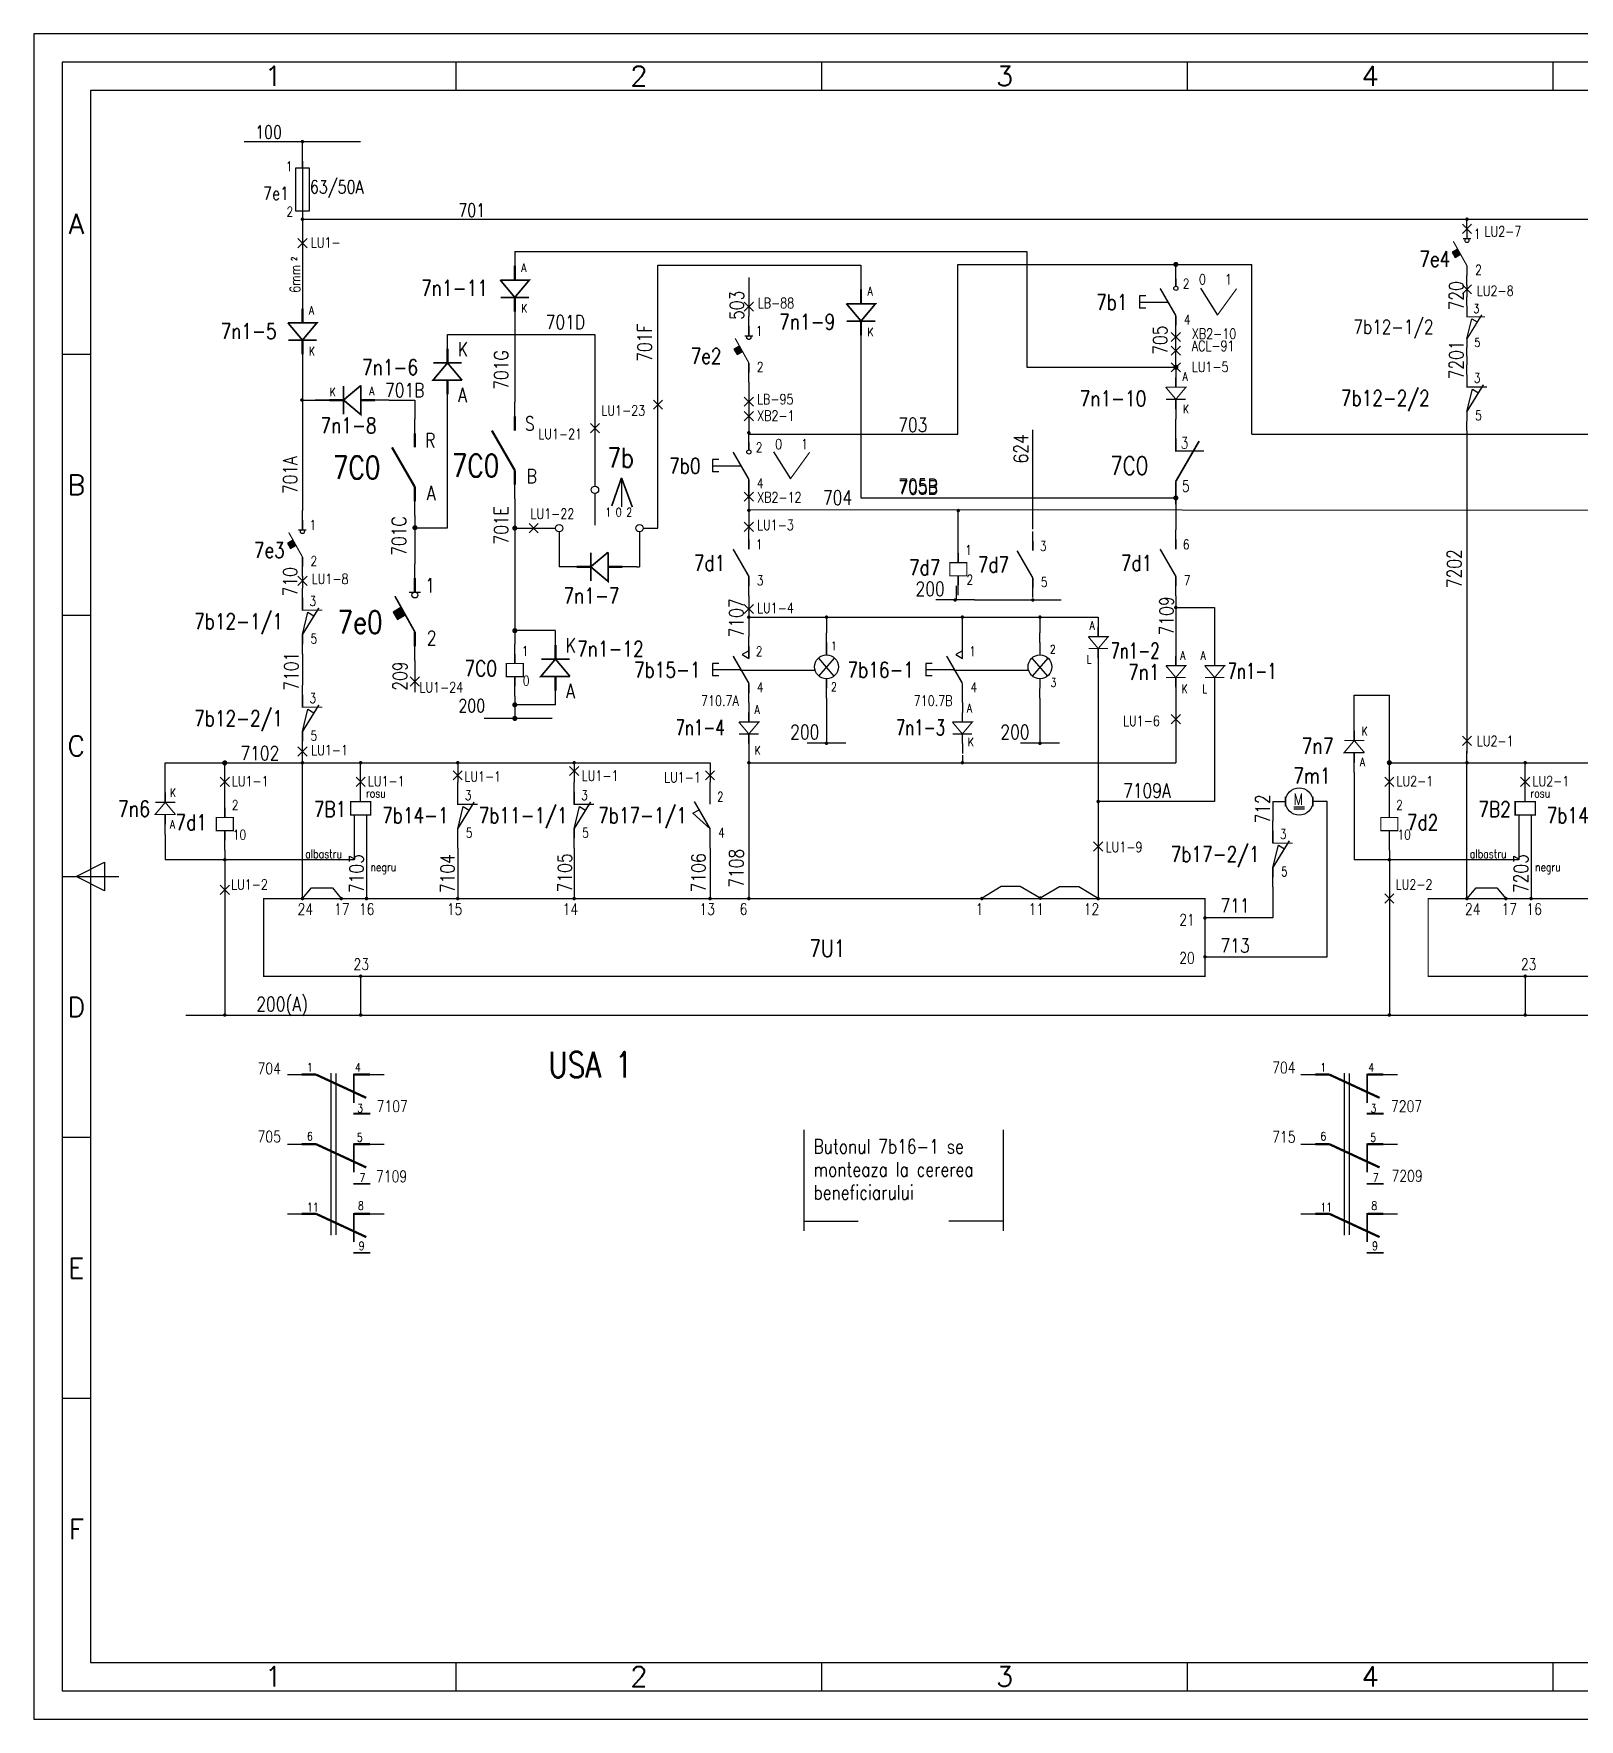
# Model space of a CAD drawing. Header units: millimetres. Extents: x 779 to 5457, y 14 to 905.
# Drawn here: x 2881.1 to 3153.5, y 607.9 to 904.9 of the extents above; entities that cross this region are included whole.
import ezdxf
from ezdxf.enums import TextEntityAlignment as Align

# ---------------------------------------------------------------- set-up
doc = ezdxf.new("R2010")
doc.units = ezdxf.units.MM
doc.styles.add('ISO', font='SIMPLEX.shx')
doc.styles.add('ROMANS', font='ROMANS.shx', dxfattribs={"width": 0.8})

# ---------------------------------------------------------------- blocks, each defined once
blk = doc.blocks.new('5A4')
at = {"color": 70}
for p, q in [((-976.57, 287), (-976.57, 292)), ((-912.14, 287), (-912.14, 292)), ((-847.71, 287), (-847.71, 292)), ((-783.28, 287), (-783.28, 292)), ((-1041, 240.5), (-1046, 240.5)), ((-1041, 194.5), (-1046, 194.5)), ((-1046, 148.5), (-1036, 148.5)), ((-1043.5, 148.5), (-1038.5, 151)), ((-1038.5, 146), (-1043.5, 148.5)), ((-1038.5, 151), (-1038.5, 146)), ((-1041, 102.5), (-1046, 102.5)), ((-1041, 56.5), (-1046, 56.5)), ((-976.57, 5), (-976.57, 10)), ((-912.14, 5), (-912.14, 10)), ((-847.71, 5), (-847.71, 10)), ((-783.28, 5), (-783.28, 10))]:
    blk.add_line(p, q, dxfattribs=at)
at = {"color": 240}
for points in [[(0, 0), (0, 297), (-1051, 297), (-1051, 0)], [(-5, 5), (-5, 292), (-1046, 292), (-1046, 5)]]:
    blk.add_lwpolyline(points, close=True, dxfattribs=at)
at = {"color": 70}
blk.add_lwpolyline([(-1041, 287), (-1041, 10), (-10, 10), (-10, 287)], close=True, dxfattribs=at)
at = {"color": 50, "style": 'ISO'}
for s, p in [('1', (-1008.78, 289.55)), ('2', (-944.36, 289.55)), ('3', (-879.92, 289.55)), ('4', (-815.5, 289.55)), ('A', (-1043.5, 263.5)), ('B', (-1043.5, 217.5)), ('C', (-1043.5, 171.5)), ('D', (-1043.5, 125.5)), ('E', (-1043.5, 79.5)), ('F', (-1043.5, 33.5)), ('1', (-1008.78, 7.55)), ('2', (-944.36, 7.55)), ('3', (-879.92, 7.55)), ('4', (-815.5, 7.55))]:
    blk.add_text(s, height=3.5, dxfattribs=at).set_placement(p, align=Align.MIDDLE)
blk = doc.blocks.new('CNI')
at = {"linetype": 'Continuous'}
for p, q in [((0, -2.5), (0, 0)), ((0, -17), (0, -14.5))]:
    blk.add_line(p, q, dxfattribs=at)
at = {"linetype": 'Continuous', "const_width": 0.4}
for points in [[(0, -5.27), (0, -2.5)], [(0, -14.5), (0, -12)]]:
    blk.add_lwpolyline(points, dxfattribs=at)
at = {"linetype": 'Continuous', "flags": 128}
for points, const_width in [([(0, -12), (5.13, -3.14)], 0.4), ([(-0.2, -5.34), (6.23, -5.34)], 0.3)]:
    blk.add_lwpolyline(points, dxfattribs=dict(at, const_width=const_width))
at = {"linetype": 'Continuous', "style": 'ROMANS', "width": 0.8}
for tag, p in [('1', (1.05, -4.79)), ('2', (1.33, -14.29))]:
    blk.add_attdef(tag, p, '', height=2.5, dxfattribs=at)
blk.add_attdef('K1', text='', height=4, dxfattribs=at).set_placement((-6.08, -8.56), align=Align.MIDDLE_RIGHT)
blk = doc.blocks.new('DIODA')
at = {"linetype": 'Continuous'}
for p, q in [((0, 10.56), (0, 13.06)), ((0, 0), (0, 2.5))]:
    blk.add_line(p, q, dxfattribs=at)
at = {"linetype": 'Continuous', "const_width": 0.4}
for points in [[(0, 8.06), (0, 10.56)], [(0, 2.5), (0, 5)]]:
    blk.add_lwpolyline(points, dxfattribs=at)
at = {"linetype": 'Continuous', "const_width": 0.3, "flags": 128}
for points in [[(0, 8.06), (-2.57, 5), (2.57, 5)], [(-2.5, 8.06), (2.5, 8.06)], [(0, 8.06), (2.57, 5)]]:
    blk.add_lwpolyline(points, dxfattribs=at)
at = {"linetype": 'Continuous', "style": 'ROMANS', "width": 0.8}
for tag, p in [('1', (1.8, 9.24)), ('2', (1.88, 1.16))]:
    blk.add_attdef(tag, p, '', height=2.5, dxfattribs=at)
blk.add_attdef('D', text='', height=4, dxfattribs=at).set_placement((-5.19, 6.69), align=Align.MIDDLE_RIGHT)
blk = doc.blocks.new('BILUTA')
at = {"linetype": 'Continuous', "flags": 128}
blk.add_lwpolyline([(-0.225, 0, 0.45, 0.45, 1), (0.225, 0, 0.45, 0.45, 1)], format="xyseb", close=True, dxfattribs=at)
blk = doc.blocks.new('LIM-NI')
at = {"linetype": 'Continuous'}
for p, q in [((0, -2.5), (0, 0)), ((0, -12), (1.41, -6.24)), ((1.41, -6.24), (2.96, -7.19)), ((0, -17), (0, -14.5))]:
    blk.add_line(p, q, dxfattribs=at)
at = {"linetype": 'Continuous', "const_width": 0.4}
for points in [[(0, -5.71), (0, -2.5)], [(0, -14.5), (0, -12)]]:
    blk.add_lwpolyline(points, dxfattribs=at)
at = {"linetype": 'Continuous', "flags": 128}
for points, const_width in [([(-0.16, -5.71), (5.12, -5.71)], 0.3), ([(0, -12), (4.24, -5.12)], 0.4)]:
    blk.add_lwpolyline(points, dxfattribs=dict(at, const_width=const_width))
at = {"linetype": 'Continuous', "style": 'ROMANS', "width": 0.8}
for tag, p in [('1', (1.8, -4.63)), ('2', (2.09, -14.29))]:
    blk.add_attdef(tag, p, '', height=2.5, dxfattribs=at)
blk.add_attdef('L1', text='', height=4, dxfattribs=at).set_placement((-9.58, -8.57), align=Align.MIDDLE_RIGHT)
blk = doc.blocks.new('X')
for p, q in [((0.81, 0.81), (-0.81, -0.81)), ((-0.81, 0.81), (0.81, -0.81))]:
    blk.add_line(p, q)
blk = doc.blocks.new('BOB-REL')
at = {"linetype": 'Continuous'}
for p, q in [((0, 10.88), (0, 13.38)), ((0, 0), (0, 2.5))]:
    blk.add_line(p, q, dxfattribs=at)
at = {"linetype": 'Continuous', "const_width": 0.4}
for points in [[(0, 8.38), (0, 10.88)], [(0, 2.5), (0, 5)]]:
    blk.add_lwpolyline(points, dxfattribs=at)
at = {"linetype": 'Continuous', "const_width": 0.3, "flags": 128}
blk.add_lwpolyline([(2.19, 5), (2.19, 8.38), (-2.19, 8.38), (-2.19, 5)], close=True, dxfattribs=at)
at = {"linetype": 'Continuous', "style": 'ROMANS', "width": 0.8}
blk.add_attdef('K', text='', height=4, dxfattribs=at).set_placement((-4.59, 7.14), align=Align.MIDDLE_RIGHT)
for tag, p in [('1', (1.8, 10.36)), ('2', (2.09, 2.71))]:
    blk.add_attdef(tag, p, '', height=2.5, dxfattribs=at)
blk = doc.blocks.new('MONO1')
at = {"linetype": 'Continuous'}
for p, q in [((0, -2.5), (0, 0)), ((-1, -5), (1, -5)), ((0, -17), (0, -14.5))]:
    blk.add_line(p, q, dxfattribs=at)
at = {"linetype": 'Continuous', "const_width": 0.4}
for points in [[(0, -5), (0, -2.5)], [(0, -14.5), (0, -12)]]:
    blk.add_lwpolyline(points, dxfattribs=at)
at = {"linetype": 'Continuous', "const_width": 0.3, "flags": 128}
blk.add_lwpolyline([(0, -12), (-3.52, -5.69)], dxfattribs=at)
at = {"linetype": 'Continuous', "flags": 128}
blk.add_lwpolyline([(-1.71, -9.04), (-2.48, -7.7), (-3.83, -8.48), (-3.05, -9.82)], close=True, dxfattribs=at)
at = {"linetype": 'Continuous'}
blk.add_circle((0, -5.48), 0.517, dxfattribs=at)
blk.add_solid([(-3.05, -9.82), (-3.83, -8.48), (-1.71, -9.04), (-2.48, -7.7)], dxfattribs=at)
at = {"linetype": 'Continuous', "style": 'ROMANS', "width": 0.8}
for tag, p in [('1', (1.8, -5.02)), ('2', (2.09, -14.29))]:
    blk.add_attdef(tag, p, '', height=2.5, dxfattribs=at)
at = {"linetype": 'Continuous', "style": 'ROMANS', "width": 0.8, "flags": 8}
blk.add_attdef('Q1', (-9.59, -12.26), '', height=4, dxfattribs=at)
blk = doc.blocks.new('CND')
at = {"linetype": 'Continuous'}
for p, q in [((0, -2.5), (0, 0)), ((0, -17), (0, -14.5))]:
    blk.add_line(p, q, dxfattribs=at)
at = {"linetype": 'Continuous', "const_width": 0.4}
for points in [[(0, -5), (0, -2.5)], [(0, -14.5), (0, -12)]]:
    blk.add_lwpolyline(points, dxfattribs=at)
at = {"linetype": 'Continuous', "const_width": 0.4, "flags": 128}
blk.add_lwpolyline([(0, -12), (-4.04, -5)], dxfattribs=at)
at = {"linetype": 'Continuous', "style": 'ROMANS', "width": 0.8}
for tag, p in [('1', (1.8, -5.02)), ('2', (2.09, -14.29))]:
    blk.add_attdef(tag, p, '', height=2.5, dxfattribs=at)
blk.add_attdef('K1', text='', height=4, dxfattribs=at).set_placement((-6.08, -8.56), align=Align.MIDDLE_RIGHT)
blk = doc.blocks.new('LIM')
at = {"linetype": 'Continuous'}
for p, q in [((0, -2.5), (0, 0)), ((-4.4, -8.02), (-2.82, -7.11)), ((0, -12), (-4.4, -8.02)), ((0, -17), (0, -14.5))]:
    blk.add_line(p, q, dxfattribs=at)
at = {"linetype": 'Continuous', "const_width": 0.4}
for points in [[(0, -5.71), (0, -2.5)], [(0, -14.5), (0, -12)]]:
    blk.add_lwpolyline(points, dxfattribs=at)
at = {"linetype": 'Continuous', "const_width": 0.4, "flags": 128}
blk.add_lwpolyline([(0, -12), (-4.04, -5)], dxfattribs=at)
at = {"linetype": 'Continuous', "style": 'ROMANS', "width": 0.8}
for tag, p in [('1', (1.8, -5.02)), ('2', (2.09, -14.29))]:
    blk.add_attdef(tag, p, '', height=2.5, dxfattribs=at)
blk.add_attdef('L1', text='', height=4, dxfattribs=at).set_placement((-9.58, -8.57), align=Align.MIDDLE_RIGHT)
blk = doc.blocks.new('BUT-REV')
at = {"linetype": 'Continuous'}
for p, q in [((0, -2.5), (0, 0)), ((0, -3.63), (-1.69, -4.63)), ((-9.39, -6.89), (-9.39, -10.11)), ((-7.74, -6.89), (-9.39, -6.89)), ((-9.39, -8.5), (-2.27, -8.48)), ((-1.69, -4.63), (0.01, -5.65)), ((-7.74, -10.11), (-9.39, -10.11)), ((0, -17), (0, -14.5))]:
    blk.add_line(p, q, dxfattribs=at)
at = {"linetype": 'Continuous', "const_width": 0.4}
for points in [[(0, -5.71), (0, -2.5)], [(0, -14.5), (0, -12)]]:
    blk.add_lwpolyline(points, dxfattribs=at)
at = {"linetype": 'Continuous', "const_width": 0.4, "flags": 128}
blk.add_lwpolyline([(0, -12), (-4.04, -5)], dxfattribs=at)
at = {"linetype": 'Continuous', "style": 'ROMANS', "width": 0.8}
for tag, p in [('1', (1.8, -5.02)), ('2', (2.09, -14.29))]:
    blk.add_attdef(tag, p, '', height=2.5, dxfattribs=at)
blk.add_attdef('P1', text='', height=4, dxfattribs=at).set_placement((-12.44, -8.54), align=Align.MIDDLE_RIGHT)
blk = doc.blocks.new('BUT-RET')
at = {"linetype": 'Continuous'}
for p, q in [((0, -2.5), (0, 0)), ((-7.74, -6.89), (-9.39, -6.89)), ((-9.39, -6.89), (-9.39, -10.11)), ((-9.39, -8.5), (-2.04, -8.5)), ((-7.74, -10.11), (-9.39, -10.11)), ((0, -17), (0, -14.5))]:
    blk.add_line(p, q, dxfattribs=at)
at = {"linetype": 'Continuous', "const_width": 0.4}
for points in [[(0, -4.45), (0, -2.5)], [(0, -14.5), (0, -12)]]:
    blk.add_lwpolyline(points, dxfattribs=at)
at = {"linetype": 'Continuous', "const_width": 0.4, "flags": 128}
blk.add_lwpolyline([(0, -12), (-4.04, -5)], dxfattribs=at)
at = {"linetype": 'Continuous'}
blk.add_circle((0, -4.97), 0.546, dxfattribs=at)
at = {"linetype": 'Continuous', "style": 'ROMANS', "width": 0.8}
for tag, p in [('1', (1.8, -5.02)), ('2', (2.09, -14.29))]:
    blk.add_attdef(tag, p, '', height=2.5, dxfattribs=at)
blk.add_attdef('P1', text='', height=4, dxfattribs=at).set_placement((-12.44, -8.54), align=Align.MIDDLE_RIGHT)
blk = doc.blocks.new('B1')
at = {"linetype": 'Continuous'}
for p, q in [((0, -2.5), (0, 0)), ((-2.07, -6.54), (1.93, -11.17)), ((-1.94, -11.17), (2.1, -6.54)), ((0, -16.86), (0, -14.36))]:
    blk.add_line(p, q, dxfattribs=at)
at = {"linetype": 'Continuous', "const_width": 0.4}
for points in [[(0, -5.71), (0, -2.5)], [(0, -14.36), (0, -11.86)]]:
    blk.add_lwpolyline(points, dxfattribs=at)
at = {"linetype": 'Continuous'}
blk.add_circle((0, -8.78), 3.07, dxfattribs=at)
at = {"linetype": 'Continuous', "style": 'ROMANS', "width": 0.8}
blk.add_attdef('H1', text='', height=4, dxfattribs=at).set_placement((-6.71, -8.53), align=Align.MIDDLE_RIGHT)

msp = doc.modelspace()

# ---------------------------------------------------------------- linework, layer by layer
at = {"color": 1}
for p, q in [((2918.21, 885.93), (2938.73, 885.93)), ((2928.47, 882.51), (2928.47, 885.93)), ((2928.47, 882.51), (2928.47, 880.8)), ((2928.47, 881.26), (2928.47, 882.51)), ((2928.47, 881.26), (2928.47, 873.76)), ((2928.47, 873.76), (2928.47, 872.52)), ((2928.47, 873.71), (2928.47, 872)), ((2928.47, 872.25), (3303.53, 872.25)), ((2928.47, 872), (2928.47, 859.01)), ((2965.89, 866.54), (3056.09, 866.54)), ((3043.98, 864.29), (3095.76, 864.29)), ((3043.98, 834.4), (3043.98, 864.29)), ((3056.09, 866.54), (3056.09, 846.18)), ((3082.37, 863.48), (3082.37, 864.29)), ((3095.76, 834.4), (3095.76, 864.29)), ((2991.12, 817.82), (2991.12, 864.18)), ((2991.12, 864.18), (3026.89, 864.18)), ((3007.13, 861.99), (3007.13, 855.15)), ((3026.89, 864.18), (3026.89, 862.37)), ((3086.71, 860.09), (3089.69, 855.35)), ((3133.67, 860.63), (3133.67, 858.57)), ((2965.89, 853.47), (2965.89, 840.01)), ((2954.03, 851.94), (2980.01, 851.94)), ((2980.01, 851.94), (2980.01, 825.22)), ((3082.37, 846.17), (3082.37, 851.85)), ((3026.89, 849.31), (3026.89, 823.15)), ((3133.67, 848.11), (3133.67, 846.6)), ((2928.47, 845.95), (2928.47, 820.95)), ((3007.13, 843.53), (3007.13, 834.63)), ((3056.09, 846.18), (3082.37, 846.18)), ((2928.37, 840.39), (2935.95, 840.39)), ((2943.77, 840.39), (2948.29, 840.39)), ((2948.29, 840.39), (2948.29, 837.05)), ((2954.03, 817.9), (2954.03, 838.87)), ((3057.17, 817.66), (3057.17, 835.16)), ((3082.37, 835.67), (3082.37, 837.02)), ((3133.67, 834.98), (3133.67, 778.2)), ((3007.13, 834.4), (3043.98, 834.4)), ((3095.76, 834.4), (3472.25, 834.39)), ((3011.47, 831.24), (3014.45, 826.5)), ((2984.69, 826.68), (2984.69, 821.59)), ((2965.89, 823.01), (2965.89, 797.38)), ((2980.01, 823.91), (2980.01, 818.32)), ((3007.13, 824.72), (3007.13, 820.95)), ((3026.89, 823.15), (3082.37, 823.15)), ((3082.37, 824.72), (3082.37, 820.95)), ((2948.29, 820.05), (2948.29, 811.52)), ((3007.13, 821.08), (3299.54, 820.95)), ((3007.13, 820.95), (3007.13, 817.53)), ((3044.01, 815.05), (3044.01, 820.79)), ((3082.37, 820.95), (3082.37, 817.53)), ((2948.29, 817.9), (2954.03, 817.9)), ((2965.89, 817.82), (2973.05, 817.82)), ((2973.7, 817.17), (2973.7, 811.01)), ((2987.85, 817.17), (2987.85, 811.01)), ((2988.51, 817.82), (2991.12, 817.82)), ((2974.26, 811.01), (2973.7, 811.01)), ((2987.33, 811.01), (2987.85, 811.01)), ((2928.47, 809.33), (2928.47, 807.27)), ((3007.13, 805.91), (3007.13, 798.7)), ((3046.9, 805.16), (3040.06, 805.16)), ((3043.74, 805.16), (3043.74, 807.66)), ((3046.9, 805.16), (3062.17, 805.16)), ((3082.37, 805.91), (3082.37, 797.01)), ((3007.13, 802.14), (3068.69, 802.14)), ((3020.81, 802.14), (3020.81, 799.39)), ((3044.75, 798.7), (3044.75, 802.14)), ((3058.43, 802.14), (3058.43, 799.39)), ((3068.69, 802.14), (3068.69, 802.12)), ((3082.37, 803.85), (3089.21, 803.85)), ((3089.21, 803.85), (3089.21, 797.01)), ((2973.05, 799.76), (2965.89, 799.76)), ((2928.47, 795.65), (2928.47, 790.17)), ((2948.29, 794.52), (2948.29, 788.94)), ((3068.69, 793.19), (3068.69, 752.55)), ((3005.63, 792.8), (3018.82, 792.8)), ((3043.25, 792.8), (3056.44, 792.8)), ((2965.89, 788.23), (2965.89, 784.3)), ((3020.81, 787.86), (3020.81, 779.91)), ((3058.43, 787.86), (3058.43, 779.91)), ((3082.37, 788.08), (3082.37, 776.49)), ((3089.21, 788.08), (3089.21, 769.65)), ((3113.81, 783.9), (3113.81, 788.37)), ((3113.81, 788.37), (3119.99, 788.37)), ((3119.99, 770.25), (3119.99, 788.37)), ((2972.47, 784.3), (2960.47, 784.3)), ((2973.05, 786.69), (2965.89, 786.69)), ((2928.47, 752.55), (2928.47, 778.55)), ((3007.13, 778.16), (3007.13, 752.55)), ((3024.23, 779.91), (3017.39, 779.91)), ((3061.85, 779.91), (3055.01, 779.91)), ((3133.67, 752.55), (3133.67, 778.55)), ((2904.3, 776.46), (3000.29, 776.49)), ((2904.3, 773), (2904.3, 776.46)), ((2914.79, 770.25), (2914.79, 776.49)), ((2938.73, 769.65), (2938.73, 776.49)), ((2955.83, 776.49), (2955.83, 773.07)), ((2976.35, 776.49), (2976.35, 773.07)), ((3000.29, 776.49), (3000.29, 773.07)), ((3007.13, 776.49), (3082.37, 776.49)), ((3044.75, 777.82), (3044.75, 776.49)), ((3119.99, 776.49), (3205.49, 776.49)), ((3143.93, 769.65), (3143.93, 776.49)), ((3113.81, 774.75), (3113.81, 759.39)), ((3089.21, 769.65), (3068.69, 769.65)), ((3099.47, 769.65), (3099.47, 766.23)), ((3099.47, 769.65), (3101.69, 769.65)), ((3108.75, 769.65), (3106.52, 769.65)), ((3109.06, 769.65), (3108.75, 769.65)), ((3109.06, 742.29), (3109.06, 769.65)), ((2937.61, 767.27), (2937.61, 763.04)), ((2939.76, 767.27), (2939.76, 752.55)), ((3103.15, 768.69), (3105.03, 768.69)), ((3103.15, 768.34), (3105.03, 768.34)), ((3142.81, 767.27), (3142.81, 763.04)), ((3144.96, 767.27), (3144.96, 752.55)), ((2904.3, 763.86), (2904.3, 759.39)), ((2914.79, 761.1), (2914.79, 732.03)), ((2937.61, 763.04), (2937.61, 759.39)), ((2955.83, 761.45), (2955.83, 752.55)), ((2976.35, 761.45), (2976.35, 752.55)), ((3000.29, 761.45), (3000.29, 752.55)), ((3119.99, 761.1), (3119.99, 732.03)), ((3142.81, 763.04), (3142.81, 759.39)), ((2937.61, 759.39), (2904.3, 759.39)), ((3142.81, 759.39), (3113.81, 759.39)), ((2928.48, 752.55), (2930.07, 754.44)), ((2930.07, 754.44), (2933.74, 754.44)), ((2933.74, 754.44), (2935.3, 752.58)), ((3051.57, 754.67), (3048.22, 752.63)), ((3054.96, 754.67), (3051.57, 754.67)), ((3058.47, 752.63), (3054.96, 754.67)), ((3061.87, 754.63), (3058.47, 752.63)), ((3065.26, 754.63), (3061.87, 754.63)), ((3068.69, 752.55), (3065.26, 754.63)), ((3099.47, 754.61), (3099.47, 749.13)), ((3133.68, 752.55), (3135.27, 754.44)), ((3135.27, 754.44), (3138.94, 754.44)), ((3138.94, 754.44), (3140.5, 752.58)), ((3099.47, 749.13), (3087.5, 749.13)), ((3087.5, 742.29), (3109.06, 742.29)), ((2938.73, 738.87), (2938.73, 732.03)), ((3143.93, 738.87), (3143.93, 732.03)), ((2907.95, 732.03), (3322.39, 732.03)), ((2933.46, 721.8), (2933.46, 693.23)), ((2934.34, 721.74), (2934.34, 693.3)), ((3112.03, 721.8), (3112.03, 693.23)), ((3112.9, 721.74), (3112.9, 693.3)), ((3016.84, 711.79), (3016.84, 693.98)), ((3051.92, 711.79), (3051.92, 693.98))]:
    msp.add_line(p, q, dxfattribs=at)
at = {"color": 1, "flags": 128}
msp.add_lwpolyline([(2929.72, 873.76), (2929.72, 881.26), (2927.22, 881.26), (2927.22, 873.76)], close=True, dxfattribs=at)
at = {"color": 1}
for points, const_width in [([(3089.69, 855.35), (3093.08, 860.02)], 0.205), ([(3014.45, 826.5), (3017.84, 831.18)], 0.205), ([(3101.69, 768.8), (3101.69, 770.51)], 0.274), ([(3106.52, 770.51), (3106.52, 768.8)], 0.274)]:
    msp.add_lwpolyline(points, dxfattribs=dict(at, const_width=const_width))
at = {"color": 1, "const_width": 0.3, "flags": 128}
for points in [[(2984.69, 826.68), (2982.97, 821.72)], [(2984.69, 826.68), (2986.6, 821.53)]]:
    msp.add_lwpolyline(points, dxfattribs=at)
at = {"color": 1, "flags": 128}
for points, const_width in [([(2936.96, 769.65), (2936.96, 767.27), (2940.5, 767.27), (2940.5, 769.65)], 0.239), ([(3142.16, 769.65), (3142.16, 767.27), (3145.7, 767.27), (3145.7, 769.65)], 0.239), ([(2921.63, 752.55), (2921.63, 738.87), (3087.5, 738.87), (3087.5, 752.55)], 0.219), ([(3126.83, 752.55), (3126.83, 738.87), (3292.7, 738.87), (3292.7, 752.55)], 0.219)]:
    msp.add_lwpolyline(points, close=True, dxfattribs=dict(at, const_width=const_width))
for points in [[(2942.92, 714.64, 0, 0, 0), (2940.42, 714.64, 0.32, 0.32, 0), (2937.45, 714.64, 0.32, 0.32, 0)], [(3121.49, 714.64, 0, 0, 0), (3118.99, 714.64, 0.32, 0.32, 0), (3116.01, 714.64, 0.32, 0.32, 0)], [(2942.92, 702.28, 0, 0, 0), (2940.42, 702.28, 0.32, 0.32, 0), (2937.45, 702.28, 0.32, 0.32, 0)], [(3121.49, 702.28, 0, 0, 0), (3118.99, 702.28, 0.32, 0.32, 0), (3116.01, 702.28, 0.32, 0.32, 0)], [(2942.92, 690.13, 0, 0, 0), (2940.42, 690.13, 0.32, 0.32, 0), (2937.45, 690.13, 0.32, 0.32, 0)], [(3121.49, 690.13, 0, 0, 0), (3118.99, 690.13, 0.32, 0.32, 0), (3116.01, 690.13, 0.32, 0.32, 0)]]:
    msp.add_lwpolyline(points, format="xyseb", dxfattribs=at)
for points in [[(3016.84, 695.7), (3019.82, 695.7), (3026.42, 695.7)], [(3051.92, 695.7), (3048.94, 695.7), (3042.34, 695.7)]]:
    msp.add_lwpolyline(points, dxfattribs=at)
at = {"color": 1}
for centre, radius in [((2980.01, 824.57), 0.653), ((2973.7, 817.82), 0.653), ((2987.85, 817.82), 0.653), ((3104.11, 769.65), 2.42)]:
    msp.add_circle(centre, radius, dxfattribs=at)

# ---------------------------------------------------------------- block references
msp.add_blockref('5A4', (3932.12, 607.94))
at = {"color": 1, "xscale": 0.6840000000001965, "yscale": 0.6840000000001965, "zscale": 0.6840000000001965}
for name, p in [('BILUTA', (2928.47, 885.93)), ('BILUTA', (2928.47, 872.25)), ('BILUTA', (3133.67, 872.25)), ('BILUTA', (2928.37, 840.39)), ('BILUTA', (3007.13, 834.63)), ('BILUTA', (3007.13, 820.95)), ('BILUTA', (3044.03, 820.92)), ('BILUTA', (3043.48, 805.16)), ('BILUTA', (3057.17, 805.16)), ('BILUTA', (3007.13, 802.14)), ('BILUTA', (3020.81, 802.14)), ('BILUTA', (3044.75, 802.14)), ('BILUTA', (3058.43, 802.14)), ('BILUTA', (3082.37, 803.85)), ('B1', (3020.81, 799.39)), ('B1', (3058.43, 799.39)), ('BILUTA', (3020.81, 779.91)), ('BILUTA', (3058.43, 779.91)), ('BILUTA', (2928.47, 776.49)), ('BILUTA', (2938.73, 776.49)), ('BILUTA', (2955.83, 776.49)), ('BILUTA', (2976.35, 776.49)), ('BILUTA', (3007.13, 776.49)), ('BILUTA', (3044.75, 776.49)), ('BILUTA', (3133.67, 776.49)), ('BILUTA', (3143.93, 776.49)), ('BILUTA', (3068.69, 769.65)), ('BILUTA', (2914.79, 759.39)), ('BILUTA', (3119.99, 759.39)), ('BILUTA', (2928.47, 752.55)), ('BILUTA', (2935.31, 752.55)), ('BILUTA', (2939.76, 752.55)), ('BILUTA', (2955.83, 752.55)), ('BILUTA', (2976.35, 752.55)), ('BILUTA', (3000.29, 752.55)), ('BILUTA', (3007.13, 752.55)), ('BILUTA', (3048.17, 752.55)), ('BILUTA', (3058.47, 752.63)), ('BILUTA', (3068.69, 752.55)), ('BILUTA', (3133.67, 752.55)), ('BILUTA', (3140.51, 752.55)), ('BILUTA', (3144.96, 752.55)), ('BILUTA', (3087.5, 749.13)), ('BILUTA', (3087.5, 742.29)), ('BILUTA', (2938.73, 738.87)), ('BILUTA', (3143.93, 738.87)), ('BILUTA', (2914.79, 732.03)), ('BILUTA', (2938.73, 732.03)), ('BILUTA', (3119.99, 732.03)), ('BILUTA', (3143.93, 732.03))]:
    msp.add_blockref(name, p, dxfattribs=at)
at = {"color": 1}
ref = msp.add_blockref('MONO1', (3133.67, 872.25), dxfattribs=dict(at, xscale=0.6840000000001965, yscale=0.6840000000001965, zscale=0.6840000000001965))
ref.add_attrib('Q1', '7e4', (3125.28, 863.87), dxfattribs={"linetype": 'Continuous', "height": 2.736, "style": 'ROMANS', "width": 0.8, "flags": 8})
ref.add_attrib('1', '1', (3134.9, 868.82), dxfattribs={"linetype": 'Continuous', "height": 1.71, "style": 'ROMANS', "width": 0.8})
ref.add_attrib('2', '2', (3135.1, 862.48), dxfattribs={"linetype": 'Continuous', "height": 1.71, "style": 'ROMANS', "width": 0.8})
for name, p in [('X', (3133.67, 870.55)), ('X', (2928.47, 868.02)), ('BILUTA', (3082.37, 864.29)), ('X', (3133.67, 859.9)), ('X', (3007.13, 856.85)), ('X', (3082.37, 851.49)), ('X', (3082.37, 849.1)), ('X', (3082.37, 846.16)), ('BILUTA', (3082.37, 846.18)), ('X', (3007.13, 840.11)), ('X', (2991.12, 839.57)), ('X', (3007.13, 837.55)), ('X', (2980.01, 835.44)), ('X', (3007.13, 823.36)), ('BILUTA', (3082.37, 823.15)), ('BILUTA', (2948.29, 817.9)), ('BILUTA', (2965.89, 817.82)), ('X', (2969.21, 817.8)), ('X', (3007.13, 818.04)), ('X', (2928.47, 808.52)), ('X', (3007.13, 803.57)), ('BILUTA', (2965.89, 799.76)), ('X', (2948.29, 790.81)), ('BILUTA', (2965.89, 786.69)), ('BILUTA', (2965.89, 784.3)), ('X', (3082.37, 784.17)), ('X', (3133.67, 780.36)), ('X', (2928.47, 778.46)), ('BILUTA', (2914.79, 776.46)), ('X', (2976.35, 775.03)), ('BILUTA', (3119.99, 776.49)), ('X', (2914.79, 773.13)), ('X', (2938.73, 773.13)), ('X', (2955.83, 774.27)), ('X', (3000.29, 774.27)), ('X', (3119.99, 773.13)), ('X', (3143.93, 773.13)), ('X', (3068.69, 761.71)), ('X', (2914.79, 754.1)), ('X', (3119.99, 752.58))]:
    msp.add_blockref(name, p, dxfattribs=at)
for p, rotation in [((2965.89, 866.54), 180), ((3026.89, 862.37), 180), ((2928.47, 859.01), 180), ((2943.77, 840.39), 90), ((2987.33, 811.01), 90)]:
    msp.add_blockref('DIODA', p, dxfattribs=dict(at, rotation=rotation))
for name, p, xscale, yscale, zscale, values in [('BUT-RET', (3082.37, 863.48), 0.6840000000001965, 0.6840000000001965, 0.6840000000001965, {'P1': '7b1', '2': '4', '1': '2'}), ('LIM-NI', (3133.67, 858.57), 0.6156000000000859, 0.6156000000000859, 0.6156000000000859, {'L1': '7b12-1/2', '2': '5', '1': '3'}), ('LIM-NI', (3133.67, 846.6), 0.6840000000001965, 0.6840000000001965, 0.6840000000001965, {'L1': '7b12-2/2', '2': '5', '1': '3'}), ('BUT-RET', (3007.13, 834.63), 0.6840000000001965, 0.6840000000001965, 0.6840000000001965, {'P1': '7b0', '2': '4', '1': '2'}), ('CNI', (3082.37, 835.67), 0.8000000000001819, 0.8000000000001819, 0.8000000000001819, {'K1': '7C0', '2': '5', '1': '3'}), ('CND', (3007.13, 817.53), 0.6840000000001965, 0.6840000000001965, 0.6840000000001965, {'K1': '7d1', '2': '3', '1': '1'}), ('CND', (3057.17, 817.25), 0.6840000000001965, 0.6840000000001965, 0.6840000000001965, {'K1': '7d7', '2': '5', '1': '3'}), ('CND', (3082.37, 817.53), 0.6840000000001965, 0.6840000000001965, 0.6840000000001965, {'K1': '7d1', '2': '7', '1': '6'}), ('BOB-REL', (3044.03, 806.01), 0.6840000000001965, 0.6840000000001965, 0.6840000000001965, {'1': '1', '2': '2', 'K': '7d7'}), ('BOB-REL', (2965.89, 788.23), 0.6840000000001965, 0.6840000000001965, 0.6840000000001965, {'1': '1', '2': '0', 'K': '7C0'}), ('BUT-REV', (3007.13, 798.7), 0.6840000000001965, 0.6840000000001965, 0.6840000000001965, {'P1': '7b15-1', '2': '4', '1': '2'}), ('BUT-REV', (3044.75, 798.7), 0.6840000000001965, 0.6840000000001965, 0.6840000000001965, {'P1': '7b16-1', '2': '4', '1': '1'}), ('BOB-REL', (2914.79, 761.1), 0.6840000000001965, 0.6840000000001965, 0.6840000000001965, {'1': '2', '2': '10', 'K': '7d1'})]:
    msp.add_blockref(name, p, dxfattribs=dict(at, xscale=xscale, yscale=yscale, zscale=zscale)).add_auto_attribs(values)
ref = msp.add_blockref('MONO1', (3007.13, 855.15), dxfattribs=dict(at, xscale=0.6840000000001965, yscale=0.6840000000001965, zscale=0.6840000000001965))
ref.add_attrib('Q1', '7e2', (2996.87, 846.77), dxfattribs={"linetype": 'Continuous', "height": 2.736, "style": 'ROMANS', "width": 0.8, "flags": 8})
ref.add_attrib('1', '1', (3008.36, 851.72), dxfattribs={"linetype": 'Continuous', "height": 1.71, "style": 'ROMANS', "width": 0.8})
ref.add_attrib('2', '2', (3008.56, 845.38), dxfattribs={"linetype": 'Continuous', "height": 1.71, "style": 'ROMANS', "width": 0.8})
ref = msp.add_blockref('DIODA', (2954.03, 838.87), dxfattribs=at)
ref.add_attrib('1', 'K', (2955.84, 848.11), dxfattribs={"linetype": 'Continuous', "height": 2.5, "style": 'ROMANS', "width": 0.8})
ref.add_attrib('2', 'A', (2955.91, 840.04), dxfattribs={"linetype": 'Continuous', "height": 2.5, "style": 'ROMANS', "width": 0.8})
at = {"color": 1, "rotation": 180}
for p, xscale, yscale, zscale in [((3082.37, 846.17), 0.6999999999998181, 0.6999999999998181, 0.6999999999998181), ((3068.69, 802.12), 0.6840000000001965, 0.6840000000001965, 0.6840000000001965), ((3082.37, 797.01), 0.6840000000001965, 0.6840000000001965, 0.6840000000001965), ((3089.21, 797.01), 0.6840000000001965, 0.6840000000001965, 0.6840000000001965), ((3007.13, 787.07), 0.6840000000001965, 0.6840000000001965, 0.6840000000001965), ((3044.75, 787.07), 0.6840000000001965, 0.6840000000001965, 0.6840000000001965)]:
    msp.add_blockref('DIODA', p, dxfattribs=dict(at, xscale=xscale, yscale=yscale, zscale=zscale))
at = {"color": 1}
ref = msp.add_blockref('CND', (2965.89, 840.01), dxfattribs=at)
ref.add_attrib('K1', '7C0', dxfattribs={"linetype": 'Continuous', "height": 4, "style": 'ROMANS', "width": 0.8}).set_placement((2963.16, 828.84), align=Align.MIDDLE_RIGHT)
ref.add_attrib('2', 'B', (2967.98, 825.72), dxfattribs={"linetype": 'Continuous', "height": 2.5, "style": 'ROMANS', "width": 0.8})
ref.add_attrib('1', 'S', (2967.69, 835), dxfattribs={"linetype": 'Continuous', "height": 2.5, "style": 'ROMANS', "width": 0.8})
msp.add_blockref('CND', (2948.29, 837.05), dxfattribs=at).add_auto_attribs({'K1': '7C0', '2': 'A', '1': 'R'})
ref = msp.add_blockref('MONO1', (2928.47, 820.95), dxfattribs=dict(at, xscale=0.6840000000001965, yscale=0.6840000000001965, zscale=0.6840000000001965))
ref.add_attrib('Q1', '7e3', (2919.92, 812.57), dxfattribs={"linetype": 'Continuous', "height": 2.736, "style": 'ROMANS', "width": 0.8, "flags": 8})
ref.add_attrib('1', '1', (2929.7, 817.52), dxfattribs={"linetype": 'Continuous', "height": 1.71, "style": 'ROMANS', "width": 0.8})
ref.add_attrib('2', '2', (2929.9, 811.18), dxfattribs={"linetype": 'Continuous', "height": 1.71, "style": 'ROMANS', "width": 0.8})
ref = msp.add_blockref('MONO1', (2948.29, 811.52), dxfattribs=at)
ref.add_attrib('Q1', '7e0', (2934.64, 799.26), dxfattribs={"linetype": 'Continuous', "height": 4, "style": 'ROMANS', "width": 0.8, "flags": 8})
ref.add_attrib('1', '1', (2950.1, 806.5), dxfattribs={"linetype": 'Continuous', "height": 2.5, "style": 'ROMANS', "width": 0.8})
ref.add_attrib('2', '2', (2950.38, 797.23), dxfattribs={"linetype": 'Continuous', "height": 2.5, "style": 'ROMANS', "width": 0.8})
ref = msp.add_blockref('LIM-NI', (2928.47, 807.27), dxfattribs=dict(at, xscale=0.6840000000001965, yscale=0.6840000000001965, zscale=0.6840000000001965))
ref.add_attrib('L1', '7b12-1/1', dxfattribs={"linetype": 'Continuous', "height": 2.736, "style": 'ROMANS', "width": 0.8}).set_placement((2925.05, 801.41), align=Align.MIDDLE_RIGHT)
ref.add_attrib('2', '5', (2929.9, 797.5), dxfattribs={"linetype": 'Continuous', "height": 1.71, "style": 'ROMANS', "width": 0.8})
ref.add_attrib('1', '3', (2929.7, 804.11), dxfattribs={"linetype": 'Continuous', "height": 1.71, "style": 'ROMANS', "width": 0.8})
ref = msp.add_blockref('DIODA', (2973.05, 786.69), dxfattribs=at)
ref.add_attrib('1', 'K', (2974.85, 795.93), dxfattribs={"linetype": 'Continuous', "height": 2.5, "style": 'ROMANS', "width": 0.8})
ref.add_attrib('2', 'A', (2974.93, 787.86), dxfattribs={"linetype": 'Continuous', "height": 2.5, "style": 'ROMANS', "width": 0.8})
ref = msp.add_blockref('LIM-NI', (2928.47, 790.17), dxfattribs=dict(at, xscale=0.6840000000001965, yscale=0.6840000000001965, zscale=0.6840000000001965))
ref.add_attrib('L1', '7b12-2/1', dxfattribs={"linetype": 'Continuous', "height": 2.736, "style": 'ROMANS', "width": 0.8}).set_placement((2925.05, 784.31), align=Align.MIDDLE_RIGHT)
ref.add_attrib('2', '5', (2929.9, 780.4), dxfattribs={"linetype": 'Continuous', "height": 1.71, "style": 'ROMANS', "width": 0.8})
ref.add_attrib('1', '3', (2929.7, 787.01), dxfattribs={"linetype": 'Continuous', "height": 1.71, "style": 'ROMANS', "width": 0.8})
ref = msp.add_blockref('DIODA', (3113.81, 774.75), dxfattribs=dict(at, xscale=0.6999999999998181, yscale=0.6999999999998181, zscale=0.6999999999998181))
ref.add_attrib('D', '7n7', dxfattribs={"linetype": 'Continuous', "height": 2.8, "style": 'ROMANS', "width": 0.8}).set_placement((3110.18, 779.44), align=Align.MIDDLE_RIGHT)
ref = msp.add_blockref('DIODA', (2904.3, 763.86), dxfattribs=dict(at, xscale=0.6999999999998181, yscale=0.6999999999998181, zscale=0.6999999999998181))
ref.add_attrib('D', '7n6', dxfattribs={"linetype": 'Continuous', "height": 2.8, "style": 'ROMANS', "width": 0.8}).set_placement((2901.62, 768.37), align=Align.MIDDLE_RIGHT)
ref = msp.add_blockref('LIM-NI', (2955.83, 773.07), dxfattribs=dict(at, xscale=0.6840000000001965, yscale=0.6840000000001965, zscale=0.6840000000001965))
ref.add_attrib('L1', '7b14-1', dxfattribs={"linetype": 'Continuous', "height": 2.736, "style": 'ROMANS', "width": 0.8}).set_placement((2954.24, 767.21), align=Align.MIDDLE_RIGHT)
ref.add_attrib('2', '5', (2957.26, 763.3), dxfattribs={"linetype": 'Continuous', "height": 1.71, "style": 'ROMANS', "width": 0.8})
ref.add_attrib('1', '3', (2957.06, 769.91), dxfattribs={"linetype": 'Continuous', "height": 1.71, "style": 'ROMANS', "width": 0.8})
ref = msp.add_blockref('LIM-NI', (2976.35, 773.07), dxfattribs=dict(at, xscale=0.6840000000001965, yscale=0.6840000000001965, zscale=0.6840000000001965))
ref.add_attrib('L1', '7b11-1/1', dxfattribs={"linetype": 'Continuous', "height": 2.736, "style": 'ROMANS', "width": 0.8}).set_placement((2975.19, 767.21), align=Align.MIDDLE_RIGHT)
ref.add_attrib('2', '5', (2977.78, 763.3), dxfattribs={"linetype": 'Continuous', "height": 1.71, "style": 'ROMANS', "width": 0.8})
ref.add_attrib('1', '3', (2977.58, 769.91), dxfattribs={"linetype": 'Continuous', "height": 1.71, "style": 'ROMANS', "width": 0.8})
ref = msp.add_blockref('LIM', (3000.29, 773.07), dxfattribs=dict(at, xscale=0.6840000000001965, yscale=0.6840000000001965, zscale=0.6840000000001965))
ref.add_attrib('L1', '7b17-1/1', dxfattribs={"linetype": 'Continuous', "height": 2.736, "style": 'ROMANS', "width": 0.8}).set_placement((2996.24, 767.21), align=Align.MIDDLE_RIGHT)
ref.add_attrib('2', '4', (3001.72, 763.3), dxfattribs={"linetype": 'Continuous', "height": 1.71, "style": 'ROMANS', "width": 0.8})
ref.add_attrib('1', '2', (3001.52, 769.64), dxfattribs={"linetype": 'Continuous', "height": 1.71, "style": 'ROMANS', "width": 0.8})
ref = msp.add_blockref('LIM-NI', (3161.03, 773.07), dxfattribs=dict(at, xscale=0.6840000000001965, yscale=0.6840000000001965, zscale=0.6840000000001965))
ref.add_attrib('L1', '7b14-2', dxfattribs={"linetype": 'Continuous', "height": 2.736, "style": 'ROMANS', "width": 0.8}).set_placement((3159.44, 767.21), align=Align.MIDDLE_RIGHT)
ref = msp.add_blockref('BOB-REL', (3119.99, 761.1), dxfattribs=dict(at, xscale=0.6840000000001965, yscale=0.6840000000001965, zscale=0.6840000000001965))
ref.add_attrib('1', '2', (3121.22, 768.19), dxfattribs={"linetype": 'Continuous', "height": 1.71, "style": 'ROMANS', "width": 0.8})
ref.add_attrib('2', '10', (3121.42, 762.96), dxfattribs={"linetype": 'Continuous', "height": 1.71, "style": 'ROMANS', "width": 0.8})
ref.add_attrib('K', '7d2', dxfattribs={"linetype": 'Continuous', "height": 2.736, "style": 'ROMANS', "width": 0.8}).set_placement((3128.62, 765.99), align=Align.MIDDLE_RIGHT)
ref = msp.add_blockref('LIM-NI', (3099.47, 766.23), dxfattribs=dict(at, xscale=0.6840000000001965, yscale=0.6840000000001965, zscale=0.6840000000001965))
ref.add_attrib('L1', '7b17-2/1', dxfattribs={"linetype": 'Continuous', "height": 2.736, "style": 'ROMANS', "width": 0.8}).set_placement((3097.13, 760.37), align=Align.MIDDLE_RIGHT)
ref.add_attrib('2', '5', (3100.9, 756.46), dxfattribs={"linetype": 'Continuous', "height": 1.71, "style": 'ROMANS', "width": 0.8})
ref.add_attrib('1', '3', (3100.7, 763.07), dxfattribs={"linetype": 'Continuous', "height": 1.71, "style": 'ROMANS', "width": 0.8})
at = {"color": 1, "xscale": 0.8000000000000682, "zscale": 0.8000000000000682, "rotation": 270}
for p in [(2942.86, 721.54), (3121.42, 721.54), (2942.86, 709.28), (3121.42, 709.28), (2942.86, 697.01), (3121.42, 697.01)]:
    msp.add_blockref('CNI', p, dxfattribs=at)

# ---------------------------------------------------------------- texts
at = {"color": 1, "style": 'ROMANS'}
for s, height, width, p in [('100', 2.3, 0.8, (2920.13, 886.45)), ('63/50A', 2.3, 0.8, (2929.78, 876.8)), ('7e1', 2.3, 0.8, (2921.53, 875.66)), ('701', 2.3, 0.8, (2955.94, 872.7)), ('LU2-7', 1.8, 0.8, (3136.77, 869.2)), ('LU1-', 1.8, 0.8, (2929.95, 867.25)), ('A', 1.5, 0.8, (2967.03, 862.98)), ('7n1-11', 2.74, 0.8, (2949.39, 858.78)), ('0   1', 1.8, 0.8, (3086.44, 860.76)), ('LB-88', 1.8, 0.8, (3008.7, 856.58)), ('A', 1.5, 0.8, (3028.03, 858.82)), ('LU2-8', 1.8, 0.8, (3135.42, 858.74)), ('A', 1.5, 0.8, (2929.61, 855.46)), ('K', 1.5, 0.8, (2967.03, 855.79)), ('7n1-9', 2.74, 0.8, (3012.48, 852.81)), ('7n1-5', 2.74, 0.8, (2914.06, 851.15)), ('701D', 2.5, 0.8, (2971.33, 852.86)), ('K', 1.5, 0.8, (3028.03, 851.62)), ('XB2-10', 1.8, 0.8, (3085.18, 851.17)), ('K', 1.5, 0.8, (2929.61, 848.26)), ('ACL-91', 1.8, 0.8, (3085.18, 849.03)), ('7n1-6', 2.74, 0.8, (2938.97, 844.8)), ('LU1-5', 1.8, 0.8, (3085.18, 845.34)), ('A', 1.5, 0.8, (3083.57, 843.78)), ('K', 1.5, 0.8, (2933.28, 841.07)), ('A', 1.5, 0.8, (2940.24, 841.24)), ('701B', 2.5, 0.8, (2943.02, 840.89)), ('LB-95', 1.8, 0.8, (3008.58, 839.64)), ('7n1-10', 2.74, 0.8, (3065.43, 839.29)), ('LU1-23', 1.8, 0.8, (2981.14, 837.64)), ('XB2-1', 1.8, 0.8, (3008.58, 836.73)), ('K', 1.5, 0.8, (3083.63, 838.07)), ('7n1-8', 2.74, 0.8, (2931.67, 834.54)), ('LU1-21', 1.8, 0.8, (2970.03, 833.51)), ('703', 2.5, 0.8, (3033.45, 834.77)), ('7b', 3.5, 0.8, (2982.19, 828.49)), ('0   1', 1.8, 0.8, (3011.75, 831.72)), ('705B', 2.5, 0.8, (3033.45, 824.01)), ('705B', 2.5, 0.8, (3033.5, 823.72)), ('XB2-12', 1.8, 0.8, (3008.58, 822.35)), ('704', 2.5, 0.8, (3020.19, 821.95)), ('LU1-22', 1.8, 0.8, (2968.66, 819.46)), ('1 0 2', 1.5, 0.8, (2981.83, 819.88)), ('LU1-3', 1.8, 0.8, (3008.58, 817.48)), ('LU1-8', 1.8, 0.8, (2930.1, 807.98)), ('200', 2.5, 0.8, (3036.5, 805.88)), ('7n1-7', 2.74, 0.8, (2974.47, 804.54)), ('LU1-4', 1.8, 0.8, (3008.58, 802.86)), ('A', 1.5, 0.8, (3067.17, 799.91)), ('7n1-12', 2.74, 0.8, (2976.87, 795.18)), ('1', 1.5, 0.8, (3021.6, 796.31)), ('2', 1.5, 0.8, (3060.17, 795.71)), ('7n1-2', 2.74, 0.7, (3070.88, 794.86)), ('A', 1.5, 0.8, (3083.11, 794.64)), ('A', 1.5, 0.8, (3086.73, 794.64)), ('L', 1.5, 0.8, (3066.64, 793.96)), ('7n1', 2.74, 0.8, (3073.97, 791.08)), ('7n1-1', 2.74, 0.7, (3091.51, 791.26)), ('LU1-24', 1.8, 0.8, (2949.09, 788.88)), ('2', 1.5, 0.8, (3021.6, 789.11)), ('3', 1.5, 0.8, (3060.3, 789.86)), ('K', 1.5, 0.8, (3083.39, 788.75)), ('L', 1.5, 0.8, (3087.02, 788.75)), ('200', 2.3, 0.8, (2955.94, 785.38)), ('710.7A', 1.8, 0.8, (2998.7, 786.51)), ('710.7B', 1.8, 0.8, (3036.18, 786.51)), ('A', 1.5, 0.8, (3008.15, 785.1)), ('A', 1.5, 0.8, (3045.53, 785.34)), ('LU1-6', 1.8, 0.8, (3073.07, 782.95)), ('7n1-4', 2.74, 0.7, (2994.24, 781.32)), ('200', 2.5, 0.8, (3014.41, 780.64)), ('7n1-3', 2.74, 0.7, (3033.07, 781.32)), ('200', 2.5, 0.8, (3051.45, 780.64)), ('K', 1.5, 0.8, (3115.09, 781.29)), ('LU2-1', 1.8, 0.8, (3135.42, 779.42)), ('7102', 2.5, 0.8, (2917.54, 776.91)), ('LU1-1', 1.8, 0.8, (2930.01, 777.81)), ('K', 1.5, 0.8, (3008.15, 777.91)), ('K', 1.5, 0.8, (3045.71, 779.39)), ('7m1', 2.74, 0.8, (3103.07, 772.84)), ('A', 1.5, 0.8, (3114.8, 775.86)), ('LU1-1', 1.8, 0.8, (2916.04, 772.33)), ('LU1-1', 1.8, 0.8, (2940.01, 772.33)), ('LU1-1', 1.8, 0.8, (2957, 773.15)), ('LU1-1', 1.8, 0.8, (2977.68, 773.29)), ('LU1-1', 1.8, 0.8, (2992.2, 773.02)), ('7109A', 2.5, 0.8, (3073.07, 770.31)), ('LU2-1', 1.8, 0.8, (3121.24, 772.33)), ('LU2-1', 1.8, 0.8, (3145.21, 772.33)), ('K', 1.5, 0.8, (2905.11, 770.45)), ('7B1', 2.74, 0.8, (2930.47, 766.94)), ('rosu', 1.5, 0.8, (2939.65, 770.36)), ('M', 2.05, 0.8, (3103.13, 769.04)), ('7B2', 2.74, 0.8, (3135.67, 766.94)), ('rosu', 1.5, 0.8, (3144.85, 770.36)), ('A', 1.5, 0.8, (2905.11, 764.87)), ('albastru', 1.5, 0.8, (2928.97, 759.68)), ('LU1-9', 1.8, 0.8, (3070, 760.73)), ('albastru', 1.5, 0.8, (3134.17, 759.68)), ('negru', 1.5, 0.8, (2940.47, 757.36)), ('negru', 1.5, 0.8, (3145.67, 757.36)), ('LU1-2', 1.8, 0.8, (2915.9, 754.12)), ('LU2-2', 1.8, 0.8, (3121.1, 754.12)), ('24', 2, 0.8, (2927.6, 749.69)), ('17', 2, 0.8, (2934.04, 749.69)), ('16', 2, 0.8, (2938.42, 749.69)), ('15', 2, 0.8, (2953.9, 749.69)), ('14', 2, 0.8, (2974.31, 749.69)), ('13', 2, 0.8, (2998.41, 749.69)), ('6', 2, 0.8, (3005.52, 749.69)), ('1', 2, 0.8, (3047.05, 749.69)), ('11', 2, 0.8, (3056.4, 749.69)), ('12', 2, 0.8, (3066.13, 749.69)), ('711', 2.5, 0.8, (3090.24, 750.07)), ('24', 2, 0.8, (3133.31, 749.69)), ('17', 2, 0.8, (3139.75, 749.69)), ('16', 2, 0.8, (3144.13, 749.69)), ('21', 2, 0.8, (3082.96, 747.82)), ('713', 2.5, 0.8, (3090.24, 743.03)), ('7U1', 3, 0.8, (3017.78, 742.26)), ('20', 2, 0.8, (3082.96, 741.09)), ('23', 2, 0.8, (2937.46, 739.97)), ('23', 2, 0.8, (3143.17, 739.97)), ('200(A)', 2.5, 0.8, (2920.34, 732.71)), ('USA 1', 4.5, 0.8, (2971.82, 721.05)), ('704', 2, 0.8, (2920.57, 721.61)), ('1', 1.5, 0.8, (2929.27, 722.07)), ('4', 1.5, 0.8, (2937.72, 722.07)), ('704', 2, 0.8, (3099.35, 721.76)), ('1', 1.5, 0.8, (3107.84, 722.07)), ('4', 1.5, 0.8, (3116.28, 722.07)), ('3', 1.5, 0.8, (2938.12, 714.85)), ('7107', 2, 0.8, (2941.55, 714.95)), ('3', 1.5, 0.8, (3116.69, 714.85)), ('7207', 2, 0.8, (3120.28, 714.97)), ('705', 2, 0.8, (2920.57, 709.6)), ('6', 1.5, 0.8, (2929.27, 709.92)), ('5', 1.5, 0.8, (2938.06, 709.71)), ('Butonul 7b16-1 se', 2.5, 0.8, (3018.52, 707.63)), ('715', 2, 0.8, (3099.35, 709.56)), ('6', 1.5, 0.8, (3107.84, 709.92)), ('5', 1.5, 0.8, (3116.62, 709.71)), ('7', 1.5, 0.8, (2938.53, 702.62)), ('7109', 2, 0.8, (2941.44, 702.61)), ('monteaza la cererea', 2.5, 0.8, (3018.52, 703.58)), ('7', 1.5, 0.8, (3117.09, 702.62)), ('7209', 2, 0.8, (3120.37, 702.68)), ('beneficiarului', 2.5, 0.8, (3018.52, 699.53)), ('11', 1.5, 0.8, (2929.27, 697.42)), ('8', 1.5, 0.8, (2938.26, 697.69)), ('11', 1.5, 0.8, (3107.84, 697.42)), ('8', 1.5, 0.8, (3116.82, 697.69)), ('9', 1.5, 0.8, (2938.39, 690.6)), ('9', 1.5, 0.8, (3116.96, 690.6))]:
    msp.add_text(s, height=height, dxfattribs=dict(at, width=width)).set_placement(p)
at = {"color": 1, "style": 'ROMANS', "width": 0.8}
for s, height, p in [('2', 1, (2927.48, 864.92)), ('6mm', 1.8, (2928.07, 859.28)), ('503', 2.5, (3006.26, 854.51)), ('720', 2.5, (3133.03, 856.19)), ('701F', 2.5, (2990.02, 847.14)), ('705', 2.5, (3080.86, 848.38)), ('7201', 2.5, (3133.03, 844.04)), ('701G', 2.5, (2964.75, 842.21)), ('624', 2.5, (3056.32, 829.22)), ('701A', 2.5, (2927.57, 823.83)), ('701E', 2.5, (2964.75, 814.94)), ('701C', 2.5, (2946.74, 812.95)), ('7202', 2.5, (3132.69, 807.25)), ('710', 2.5, (2927.57, 805.81)), ('7107', 2.5, (3006.18, 798.59)), ('7109', 2.5, (3081.98, 798.94)), ('7101', 2.5, (2927.75, 789.19)), ('209', 2.5, (2946.92, 789.19)), ('712', 2.5, (3098.92, 765.79)), ('7108', 2.5, (3006.18, 754.46)), ('7103', 2.5, (2939.24, 753.52)), ('7104', 2.5, (2955.27, 753.52)), ('7105', 2.5, (2975.95, 753.66)), ('7106', 2.5, (2999.51, 753.66)), ('7203', 2.5, (3144.44, 753.52))]:
    msp.add_text(s, height=height, rotation=90, dxfattribs=at).set_placement(p)
for tag, p, s in [('1', (2925.52, 880.71), '1'), ('2', (2925.65, 872.74), '2')]:
    msp.add_attdef(tag, p, s, height=1.71, dxfattribs=at)

doc.saveas('drawing.dxf')
